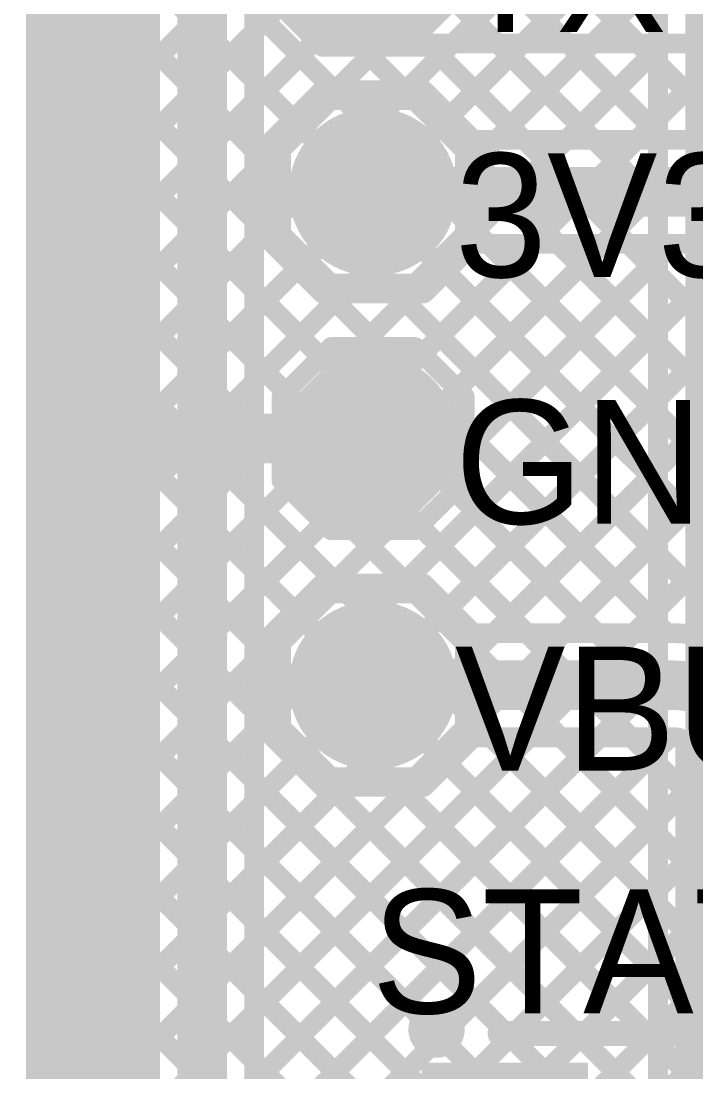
# Model space of a CAD drawing. Header units: millimetres. Extents: x 3.06 to 5.82, y 1.29 to 3.84.
# Drawn here: x 4.4129 to 4.6853, y 2.0789 to 2.5031 of the extents above; entities that cross this region are included whole.
import ezdxf

# ---------------------------------------------------------------- set-up
doc = ezdxf.new("R2010")
doc.units = ezdxf.units.MM
doc.header["$MEASUREMENT"] = 0
for name, color, linetype in [('BottomLayer', 5, 'Continuous'), ('BottomSolder', 6, 'Continuous'), ('MultiLayer', 9, 'Continuous'), ('TopLayer', 1, 'Continuous'), ('TopOverlay', 2, 'Continuous'), ('TopPaste', 8, 'Continuous'), ('TopSolder', 216, 'Continuous'), ('ViaHoleLayer', 16, 'Continuous')]:
    doc.layers.add(name, color=color, linetype=linetype)

# ---------------------------------------------------------------- blocks, each defined once
blk = doc.blocks.new('1655_9')
at = {"layer": 'TopLayer'}
for points in [[(-0.06693, 0.04331), (-0.06693, 0.08268), (-0.12598, 0.04331), (-0.12598, 0.08268)], [(0.12598, 0.04331), (0.12598, 0.08268), (0.06693, 0.04331), (0.06693, 0.08268)], [(-0.06693, -0.08268), (-0.06693, -0.04331), (-0.12598, -0.08268), (-0.12598, -0.04331)], [(0.12598, -0.08268), (0.12598, -0.04331), (0.06693, -0.08268), (0.06693, -0.04331)]]:
    blk.add_solid(points, dxfattribs=at)
at = {"layer": 'TopOverlay'}
for points, const_width in [([(-0.11764, 0.1, 1), (-0.13036, 0.1, 1)], 0.01), ([(-0.13286, 0.1, 1), (-0.12786, 0.1, 1)], 0.005), ([(-0.12014, 0.1, 1), (-0.11514, 0.1, 1)], 0.005), ([(-0.10093, 0.09843, 1), (-0.09593, 0.09843, 1)], 0.005), ([(0.09593, 0.09843, 1), (0.10093, 0.09843, 1)], 0.005), ([(-0.10093, 0.03096, 1), (-0.09593, 0.03096, 1)], 0.005), ([(0.09593, 0.03096, 1), (0.10093, 0.03096, 1)], 0.005), ([(-0.10093, -0.03096, 1), (-0.09593, -0.03096, 1)], 0.005), ([(0.09593, -0.03096, 1), (0.10093, -0.03096, 1)], 0.005), ([(-0.10093, -0.09843, 1), (-0.09593, -0.09843, 1)], 0.005), ([(0.09593, -0.09843, 1), (0.10093, -0.09843, 1)], 0.005)]:
    blk.add_lwpolyline(points, format="xyb", close=True, dxfattribs=dict(at, const_width=const_width))
at = {"layer": 'TopOverlay', "const_width": 0.01}
for points in [[(-0.09843, 0.09843), (0.09843, 0.09843)], [(-0.09843, -0.03096), (-0.09843, 0.03096)], [(0.09843, -0.03096), (0.09843, 0.03096)], [(-0.09843, -0.09843), (0.09843, -0.09843)]]:
    blk.add_lwpolyline(points, dxfattribs=at)
at = {"layer": 'TopPaste'}
for points in [[(-0.06693, 0.04331), (-0.06693, 0.08268), (-0.12598, 0.04331), (-0.12598, 0.08268)], [(0.12598, 0.04331), (0.12598, 0.08268), (0.06693, 0.04331), (0.06693, 0.08268)], [(-0.06693, -0.08268), (-0.06693, -0.04331), (-0.12598, -0.08268), (-0.12598, -0.04331)], [(0.12598, -0.08268), (0.12598, -0.04331), (0.06693, -0.08268), (0.06693, -0.04331)]]:
    blk.add_solid(points, dxfattribs=at)
at = {"layer": 'TopSolder'}
for points in [[(-0.06293, 0.03931), (-0.06293, 0.08668), (-0.12998, 0.03931), (-0.12998, 0.08668)], [(0.12998, 0.03931), (0.12998, 0.08668), (0.06293, 0.03931), (0.06293, 0.08668)], [(-0.06293, -0.08668), (-0.06293, -0.03931), (-0.12998, -0.08668), (-0.12998, -0.03931)], [(0.12998, -0.08668), (0.12998, -0.03931), (0.06293, -0.08668), (0.06293, -0.03931)]]:
    blk.add_solid(points, dxfattribs=at)
blk = doc.blocks.new('TEST_POINT_70')
at = {"layer": 'TopLayer', "const_width": 0.03}
blk.add_lwpolyline([(-0.015, 0, 1), (0.015, 0, 1)], format="xyb", close=True, dxfattribs=at)
at = {"layer": 'TopOverlay', "const_width": 0.00787}
for points in [[(-0.037, 0.017), (-0.017, 0.037)], [(-0.017, 0.037), (0.017, 0.037)], [(-0.017, 0.037), (0.017, 0.037)], [(0.017, 0.037), (0.037, 0.017)], [(-0.037, -0.017), (-0.037, 0.017)], [(0.037, -0.017), (0.037, 0.017)], [(-0.037, -0.017), (-0.017, -0.037)], [(0.017, -0.037), (0.037, -0.017)], [(-0.017, -0.037), (0.017, -0.037)], [(-0.017, -0.037), (0.017, -0.037)]]:
    blk.add_lwpolyline(points, dxfattribs=at)
at = {"layer": 'TopOverlay', "const_width": 0.00394}
for points in [[(-0.01897, 0.037, 1), (-0.01503, 0.037, 1)], [(-0.01897, 0.037, 1), (-0.01503, 0.037, 1)], [(-0.01897, 0.037, 1), (-0.01503, 0.037, 1)], [(0.01503, 0.037, 1), (0.01897, 0.037, 1)], [(0.01503, 0.037, 1), (0.01897, 0.037, 1)], [(0.01503, 0.037, 1), (0.01897, 0.037, 1)], [(-0.03897, 0.017, 1), (-0.03503, 0.017, 1)], [(-0.03897, 0.017, 1), (-0.03503, 0.017, 1)], [(0.03503, 0.017, 1), (0.03897, 0.017, 1)], [(0.03503, 0.017, 1), (0.03897, 0.017, 1)], [(-0.03897, -0.017, 1), (-0.03503, -0.017, 1)], [(-0.03897, -0.017, 1), (-0.03503, -0.017, 1)], [(0.03503, -0.017, 1), (0.03897, -0.017, 1)], [(0.03503, -0.017, 1), (0.03897, -0.017, 1)], [(-0.01897, -0.037, 1), (-0.01503, -0.037, 1)], [(-0.01897, -0.037, 1), (-0.01503, -0.037, 1)], [(-0.01897, -0.037, 1), (-0.01503, -0.037, 1)], [(0.01503, -0.037, 1), (0.01897, -0.037, 1)], [(0.01503, -0.037, 1), (0.01897, -0.037, 1)], [(0.01503, -0.037, 1), (0.01897, -0.037, 1)]]:
    blk.add_lwpolyline(points, format="xyb", close=True, dxfattribs=at)
at = {"layer": 'TopPaste', "const_width": 0.03}
blk.add_lwpolyline([(-0.015, 0, 1), (0.015, 0, 1)], format="xyb", close=True, dxfattribs=at)
at = {"layer": 'TopSolder', "const_width": 0.034}
blk.add_lwpolyline([(-0.017, 0, 1), (0.017, 0, 1)], format="xyb", close=True, dxfattribs=at)
blk = doc.blocks.new('TEST_POINT_71')
at = {"layer": 'TopLayer', "const_width": 0.03}
blk.add_lwpolyline([(-0.015, 0, 1), (0.015, 0, 1)], format="xyb", close=True, dxfattribs=at)
at = {"layer": 'TopOverlay', "const_width": 0.00787}
for points in [[(-0.037, 0.017), (-0.017, 0.037)], [(-0.017, 0.037), (0.017, 0.037)], [(-0.017, 0.037), (0.017, 0.037)], [(0.017, 0.037), (0.037, 0.017)], [(-0.037, -0.017), (-0.037, 0.017)], [(0.037, -0.017), (0.037, 0.017)], [(-0.037, -0.017), (-0.017, -0.037)], [(0.017, -0.037), (0.037, -0.017)], [(-0.017, -0.037), (0.017, -0.037)], [(-0.017, -0.037), (0.017, -0.037)]]:
    blk.add_lwpolyline(points, dxfattribs=at)
at = {"layer": 'TopOverlay', "const_width": 0.00394}
for points in [[(-0.01897, 0.037, 1), (-0.01503, 0.037, 1)], [(-0.01897, 0.037, 1), (-0.01503, 0.037, 1)], [(-0.01897, 0.037, 1), (-0.01503, 0.037, 1)], [(0.01503, 0.037, 1), (0.01897, 0.037, 1)], [(0.01503, 0.037, 1), (0.01897, 0.037, 1)], [(0.01503, 0.037, 1), (0.01897, 0.037, 1)], [(-0.03897, 0.017, 1), (-0.03503, 0.017, 1)], [(-0.03897, 0.017, 1), (-0.03503, 0.017, 1)], [(0.03503, 0.017, 1), (0.03897, 0.017, 1)], [(0.03503, 0.017, 1), (0.03897, 0.017, 1)], [(-0.03897, -0.017, 1), (-0.03503, -0.017, 1)], [(-0.03897, -0.017, 1), (-0.03503, -0.017, 1)], [(0.03503, -0.017, 1), (0.03897, -0.017, 1)], [(0.03503, -0.017, 1), (0.03897, -0.017, 1)], [(-0.01897, -0.037, 1), (-0.01503, -0.037, 1)], [(-0.01897, -0.037, 1), (-0.01503, -0.037, 1)], [(-0.01897, -0.037, 1), (-0.01503, -0.037, 1)], [(0.01503, -0.037, 1), (0.01897, -0.037, 1)], [(0.01503, -0.037, 1), (0.01897, -0.037, 1)], [(0.01503, -0.037, 1), (0.01897, -0.037, 1)]]:
    blk.add_lwpolyline(points, format="xyb", close=True, dxfattribs=at)
at = {"layer": 'TopPaste', "const_width": 0.03}
blk.add_lwpolyline([(-0.015, 0, 1), (0.015, 0, 1)], format="xyb", close=True, dxfattribs=at)
at = {"layer": 'TopSolder', "const_width": 0.034}
blk.add_lwpolyline([(-0.017, 0, 1), (0.017, 0, 1)], format="xyb", close=True, dxfattribs=at)
blk = doc.blocks.new('TEST_POINT_72')
at = {"layer": 'TopLayer', "const_width": 0.03}
blk.add_lwpolyline([(-0.015, 0, 1), (0.015, 0, 1)], format="xyb", close=True, dxfattribs=at)
at = {"layer": 'TopOverlay', "const_width": 0.00787}
for points in [[(-0.037, 0.017), (-0.017, 0.037)], [(-0.017, 0.037), (0.017, 0.037)], [(-0.017, 0.037), (0.017, 0.037)], [(0.017, 0.037), (0.037, 0.017)], [(-0.037, -0.017), (-0.037, 0.017)], [(0.037, -0.017), (0.037, 0.017)], [(-0.037, -0.017), (-0.017, -0.037)], [(0.017, -0.037), (0.037, -0.017)], [(-0.017, -0.037), (0.017, -0.037)], [(-0.017, -0.037), (0.017, -0.037)]]:
    blk.add_lwpolyline(points, dxfattribs=at)
at = {"layer": 'TopOverlay', "const_width": 0.00394}
for points in [[(-0.01897, 0.037, 1), (-0.01503, 0.037, 1)], [(-0.01897, 0.037, 1), (-0.01503, 0.037, 1)], [(-0.01897, 0.037, 1), (-0.01503, 0.037, 1)], [(0.01503, 0.037, 1), (0.01897, 0.037, 1)], [(0.01503, 0.037, 1), (0.01897, 0.037, 1)], [(0.01503, 0.037, 1), (0.01897, 0.037, 1)], [(-0.03897, 0.017, 1), (-0.03503, 0.017, 1)], [(-0.03897, 0.017, 1), (-0.03503, 0.017, 1)], [(0.03503, 0.017, 1), (0.03897, 0.017, 1)], [(0.03503, 0.017, 1), (0.03897, 0.017, 1)], [(-0.03897, -0.017, 1), (-0.03503, -0.017, 1)], [(-0.03897, -0.017, 1), (-0.03503, -0.017, 1)], [(0.03503, -0.017, 1), (0.03897, -0.017, 1)], [(0.03503, -0.017, 1), (0.03897, -0.017, 1)], [(-0.01897, -0.037, 1), (-0.01503, -0.037, 1)], [(-0.01897, -0.037, 1), (-0.01503, -0.037, 1)], [(-0.01897, -0.037, 1), (-0.01503, -0.037, 1)], [(0.01503, -0.037, 1), (0.01897, -0.037, 1)], [(0.01503, -0.037, 1), (0.01897, -0.037, 1)], [(0.01503, -0.037, 1), (0.01897, -0.037, 1)]]:
    blk.add_lwpolyline(points, format="xyb", close=True, dxfattribs=at)
at = {"layer": 'TopPaste', "const_width": 0.03}
blk.add_lwpolyline([(-0.015, 0, 1), (0.015, 0, 1)], format="xyb", close=True, dxfattribs=at)
at = {"layer": 'TopSolder', "const_width": 0.034}
blk.add_lwpolyline([(-0.017, 0, 1), (0.017, 0, 1)], format="xyb", close=True, dxfattribs=at)
blk = doc.blocks.new('TEST_POINT_73')
at = {"layer": 'TopLayer', "const_width": 0.03}
blk.add_lwpolyline([(-0.015, 0, 1), (0.015, 0, 1)], format="xyb", close=True, dxfattribs=at)
at = {"layer": 'TopOverlay', "const_width": 0.00787}
for points in [[(-0.037, 0.017), (-0.017, 0.037)], [(-0.017, 0.037), (0.017, 0.037)], [(-0.017, 0.037), (0.017, 0.037)], [(0.017, 0.037), (0.037, 0.017)], [(-0.037, -0.017), (-0.037, 0.017)], [(0.037, -0.017), (0.037, 0.017)], [(-0.037, -0.017), (-0.017, -0.037)], [(0.017, -0.037), (0.037, -0.017)], [(-0.017, -0.037), (0.017, -0.037)], [(-0.017, -0.037), (0.017, -0.037)]]:
    blk.add_lwpolyline(points, dxfattribs=at)
at = {"layer": 'TopOverlay', "const_width": 0.00394}
for points in [[(-0.01897, 0.037, 1), (-0.01503, 0.037, 1)], [(-0.01897, 0.037, 1), (-0.01503, 0.037, 1)], [(-0.01897, 0.037, 1), (-0.01503, 0.037, 1)], [(0.01503, 0.037, 1), (0.01897, 0.037, 1)], [(0.01503, 0.037, 1), (0.01897, 0.037, 1)], [(0.01503, 0.037, 1), (0.01897, 0.037, 1)], [(-0.03897, 0.017, 1), (-0.03503, 0.017, 1)], [(-0.03897, 0.017, 1), (-0.03503, 0.017, 1)], [(0.03503, 0.017, 1), (0.03897, 0.017, 1)], [(0.03503, 0.017, 1), (0.03897, 0.017, 1)], [(-0.03897, -0.017, 1), (-0.03503, -0.017, 1)], [(-0.03897, -0.017, 1), (-0.03503, -0.017, 1)], [(0.03503, -0.017, 1), (0.03897, -0.017, 1)], [(0.03503, -0.017, 1), (0.03897, -0.017, 1)], [(-0.01897, -0.037, 1), (-0.01503, -0.037, 1)], [(-0.01897, -0.037, 1), (-0.01503, -0.037, 1)], [(-0.01897, -0.037, 1), (-0.01503, -0.037, 1)], [(0.01503, -0.037, 1), (0.01897, -0.037, 1)], [(0.01503, -0.037, 1), (0.01897, -0.037, 1)], [(0.01503, -0.037, 1), (0.01897, -0.037, 1)]]:
    blk.add_lwpolyline(points, format="xyb", close=True, dxfattribs=at)
at = {"layer": 'TopPaste', "const_width": 0.03}
blk.add_lwpolyline([(-0.015, 0, 1), (0.015, 0, 1)], format="xyb", close=True, dxfattribs=at)
at = {"layer": 'TopSolder', "const_width": 0.034}
blk.add_lwpolyline([(-0.017, 0, 1), (0.017, 0, 1)], format="xyb", close=True, dxfattribs=at)

msp = doc.modelspace()

# ---------------------------------------------------------------- linework, layer by layer
at = {"layer": 'BottomLayer'}
for points, const_width in [([(4.67, 2.02914), (4.67, 3.485)], 0.008), ([(4.419, 1.731), (4.419, 3.181)], 0.008), ([(4.486, 1.494), (4.486, 2.797)], 0.02), ([(4.465, 1.498), (4.465, 2.797)], 0.008), ([(4.507, 1.494), (4.507, 2.797)], 0.008), ([(4.507, 2.49882), (4.67, 2.66182)], 0.008), ([(4.507, 2.64892), (4.67, 2.48592)], 0.008), ([(4.507, 2.47053), (4.67, 2.63353)], 0.008), ([(4.507, 2.62064), (4.67, 2.45764)], 0.008), ([(4.507, 2.44225), (4.67, 2.60525)], 0.008), ([(4.507, 2.59235), (4.67, 2.42935)], 0.008), ([(4.507, 2.41396), (4.67, 2.57696)], 0.008), ([(4.507, 2.56407), (4.67, 2.40107)], 0.008), ([(4.507, 2.38568), (4.67, 2.54868)], 0.008), ([(4.419, 2.49567), (4.465, 2.54167)], 0.008), ([(4.419, 2.53893), (4.465, 2.49293)], 0.008), ([(4.507, 2.53579), (4.67, 2.37279)], 0.008), ([(4.507, 2.35739), (4.67, 2.5204)], 0.008), ([(4.419, 2.46739), (4.465, 2.51339)], 0.008), ([(4.419, 2.51065), (4.465, 2.46465)], 0.008), ([(4.507, 2.5075), (4.67, 2.3445)], 0.008), ([(4.507, 2.32911), (4.67, 2.49211)], 0.008), ([(4.419, 2.4391), (4.465, 2.4851)], 0.008), ([(4.419, 2.48236), (4.465, 2.43636)], 0.008), ([(4.507, 2.47922), (4.67, 2.31622)], 0.008), ([(4.507, 2.30083), (4.67, 2.46383)], 0.008), ([(4.419, 2.41082), (4.465, 2.45682)], 0.008), ([(4.419, 2.45408), (4.465, 2.40808)], 0.008), ([(4.507, 2.45093), (4.67, 2.28793)], 0.008), ([(4.507, 2.27254), (4.67, 2.43554)], 0.008), ([(4.419, 2.38253), (4.465, 2.42853)], 0.008), ([(4.419, 2.4258), (4.465, 2.3798)], 0.008), ([(4.507, 2.42265), (4.67, 2.25965)], 0.008), ([(4.507, 2.24426), (4.67, 2.40726)], 0.008), ([(4.419, 2.35425), (4.465, 2.40025)], 0.008), ([(4.419, 2.39751), (4.465, 2.35151)], 0.008), ([(4.507, 2.39436), (4.67, 2.23136)], 0.008), ([(4.507, 2.21597), (4.67, 2.37897)], 0.008), ([(4.419, 2.32596), (4.465, 2.37196)], 0.008), ([(4.419, 2.36923), (4.465, 2.32323)], 0.008), ([(4.507, 2.36608), (4.67, 2.20308)], 0.008), ([(4.507, 2.18769), (4.67, 2.35069)], 0.008), ([(4.419, 2.29768), (4.465, 2.34368)], 0.008), ([(4.419, 2.34094), (4.465, 2.29494)], 0.008), ([(4.507, 2.3378), (4.67, 2.1748)], 0.008), ([(4.507, 2.1594), (4.67, 2.3224)], 0.008), ([(4.419, 2.26939), (4.465, 2.3154)], 0.008), ([(4.419, 2.31266), (4.465, 2.26666)], 0.008), ([(4.507, 2.30951), (4.67, 2.14651)], 0.008), ([(4.507, 2.13112), (4.67, 2.29412)], 0.008), ([(4.419, 2.24111), (4.465, 2.28711)], 0.008), ([(4.419, 2.28437), (4.465, 2.23837)], 0.008), ([(4.507, 2.28123), (4.67, 2.11823)], 0.008), ([(4.507, 2.10284), (4.67, 2.26584)], 0.008), ([(4.419, 2.21283), (4.465, 2.25883)], 0.008), ([(4.419, 2.25609), (4.465, 2.21009)], 0.008), ([(4.507, 2.25294), (4.67, 2.08994)], 0.008), ([(4.507, 2.07455), (4.67, 2.23755)], 0.008), ([(4.419, 2.18454), (4.465, 2.23054)], 0.008), ([(4.419, 2.22781), (4.465, 2.18181)], 0.008), ([(4.507, 2.22466), (4.67, 2.06166)], 0.008), ([(4.507, 2.04627), (4.67, 2.20927)], 0.008), ([(4.419, 2.15626), (4.465, 2.20226)], 0.008), ([(4.419, 2.19952), (4.465, 2.15352)], 0.008), ([(4.507, 2.19637), (4.67, 2.03337)], 0.008), ([(4.507, 2.01798), (4.67, 2.18098)], 0.008), ([(4.419, 2.12797), (4.465, 2.17397)], 0.008), ([(4.419, 2.17124), (4.465, 2.12524)], 0.008), ([(4.507, 2.16809), (4.64595, 2.02914)], 0.008), ([(4.507, 1.9897), (4.67, 2.1527)], 0.008), ([(4.419, 2.09969), (4.465, 2.14569)], 0.008), ([(4.419, 2.14295), (4.465, 2.09695)], 0.008), ([(4.507, 2.13981), (4.63552, 2.01129)], 0.008), ([(4.507, 1.96141), (4.67, 2.12441)], 0.008), ([(4.419, 2.0714), (4.465, 2.1174)], 0.008), ([(4.419, 2.11467), (4.465, 2.06867)], 0.008), ([(4.507, 2.11152), (4.63552, 1.983)], 0.008), ([(4.507, 1.93313), (4.67, 2.09613)], 0.008), ([(4.419, 2.04312), (4.465, 2.08912)], 0.008), ([(4.419, 2.08638), (4.465, 2.04038)], 0.008), ([(4.507, 2.08324), (4.663, 1.92724)], 0.008)]:
    msp.add_lwpolyline(points, dxfattribs=dict(at, const_width=const_width))
for points, const_width in [([(4.505, 2.49882, 1), (4.509, 2.49882, 1)], 0.004), ([(4.417, 2.49567, 1), (4.421, 2.49567, 1)], 0.004), ([(4.463, 2.49293, 1), (4.467, 2.49293, 1)], 0.004), ([(4.668, 2.49211, 1), (4.672, 2.49211, 1)], 0.004), ([(4.668, 2.48592, 1), (4.672, 2.48592, 1)], 0.004), ([(4.417, 2.48236, 1), (4.421, 2.48236, 1)], 0.004), ([(4.463, 2.4851, 1), (4.467, 2.4851, 1)], 0.004), ([(4.505, 2.47922, 1), (4.509, 2.47922, 1)], 0.004), ([(4.505, 2.47053, 1), (4.509, 2.47053, 1)], 0.004), ([(4.417, 2.46739, 1), (4.421, 2.46739, 1)], 0.004), ([(4.463, 2.46465, 1), (4.467, 2.46465, 1)], 0.004), ([(4.668, 2.46383, 1), (4.672, 2.46383, 1)], 0.004), ([(4.463, 2.45682, 1), (4.467, 2.45682, 1)], 0.004), ([(4.668, 2.45764, 1), (4.672, 2.45764, 1)], 0.004), ([(4.417, 2.45408, 1), (4.421, 2.45408, 1)], 0.004), ([(4.505, 2.45093, 1), (4.509, 2.45093, 1)], 0.004), ([(4.505, 2.44225, 1), (4.509, 2.44225, 1)], 0.004), ([(4.417, 2.4391, 1), (4.421, 2.4391, 1)], 0.004), ([(4.463, 2.43636, 1), (4.467, 2.43636, 1)], 0.004), ([(4.668, 2.43554, 1), (4.672, 2.43554, 1)], 0.004), ([(4.463, 2.42853, 1), (4.467, 2.42853, 1)], 0.004), ([(4.668, 2.42935, 1), (4.672, 2.42935, 1)], 0.004), ([(4.417, 2.4258, 1), (4.421, 2.4258, 1)], 0.004), ([(4.505, 2.42265, 1), (4.509, 2.42265, 1)], 0.004), ([(4.505, 2.41396, 1), (4.509, 2.41396, 1)], 0.004), ([(4.417, 2.41082, 1), (4.421, 2.41082, 1)], 0.004), ([(4.463, 2.40808, 1), (4.467, 2.40808, 1)], 0.004), ([(4.668, 2.40726, 1), (4.672, 2.40726, 1)], 0.004), ([(4.417, 2.39751, 1), (4.421, 2.39751, 1)], 0.004), ([(4.463, 2.40025, 1), (4.467, 2.40025, 1)], 0.004), ([(4.668, 2.40107, 1), (4.672, 2.40107, 1)], 0.004), ([(4.505, 2.39436, 1), (4.509, 2.39436, 1)], 0.004), ([(4.505, 2.38568, 1), (4.509, 2.38568, 1)], 0.004), ([(4.417, 2.38253, 1), (4.421, 2.38253, 1)], 0.004), ([(4.463, 2.3798, 1), (4.467, 2.3798, 1)], 0.004), ([(4.668, 2.37897, 1), (4.672, 2.37897, 1)], 0.004), ([(4.463, 2.37196, 1), (4.467, 2.37196, 1)], 0.004), ([(4.668, 2.37279, 1), (4.672, 2.37279, 1)], 0.004), ([(4.417, 2.36923, 1), (4.421, 2.36923, 1)], 0.004), ([(4.505, 2.36608, 1), (4.509, 2.36608, 1)], 0.004), ([(4.505, 2.35739, 1), (4.509, 2.35739, 1)], 0.004), ([(4.417, 2.35425, 1), (4.421, 2.35425, 1)], 0.004), ([(4.463, 2.35151, 1), (4.467, 2.35151, 1)], 0.004), ([(4.668, 2.35069, 1), (4.672, 2.35069, 1)], 0.004), ([(4.43309, 2.335, 1), (4.44491, 2.335, 1)], 0.01181), ([(4.463, 2.34368, 1), (4.467, 2.34368, 1)], 0.004), ([(4.668, 2.3445, 1), (4.672, 2.3445, 1)], 0.004), ([(4.417, 2.34094, 1), (4.421, 2.34094, 1)], 0.004), ([(4.505, 2.3378, 1), (4.509, 2.3378, 1)], 0.004), ([(4.505, 2.32911, 1), (4.509, 2.32911, 1)], 0.004), ([(4.417, 2.32596, 1), (4.421, 2.32596, 1)], 0.004), ([(4.463, 2.32323, 1), (4.467, 2.32323, 1)], 0.004), ([(4.668, 2.3224, 1), (4.672, 2.3224, 1)], 0.004), ([(4.417, 2.31266, 1), (4.421, 2.31266, 1)], 0.004), ([(4.463, 2.3154, 1), (4.467, 2.3154, 1)], 0.004), ([(4.668, 2.31622, 1), (4.672, 2.31622, 1)], 0.004), ([(4.505, 2.30951, 1), (4.509, 2.30951, 1)], 0.004), ([(4.505, 2.30083, 1), (4.509, 2.30083, 1)], 0.004), ([(4.417, 2.29768, 1), (4.421, 2.29768, 1)], 0.004), ([(4.463, 2.29494, 1), (4.467, 2.29494, 1)], 0.004), ([(4.668, 2.29412, 1), (4.672, 2.29412, 1)], 0.004), ([(4.463, 2.28711, 1), (4.467, 2.28711, 1)], 0.004), ([(4.668, 2.28793, 1), (4.672, 2.28793, 1)], 0.004), ([(4.417, 2.28437, 1), (4.421, 2.28437, 1)], 0.004), ([(4.505, 2.28123, 1), (4.509, 2.28123, 1)], 0.004), ([(4.505, 2.27254, 1), (4.509, 2.27254, 1)], 0.004), ([(4.417, 2.26939, 1), (4.421, 2.26939, 1)], 0.004), ([(4.463, 2.26666, 1), (4.467, 2.26666, 1)], 0.004), ([(4.668, 2.26584, 1), (4.672, 2.26584, 1)], 0.004), ([(4.463, 2.25883, 1), (4.467, 2.25883, 1)], 0.004), ([(4.668, 2.25965, 1), (4.672, 2.25965, 1)], 0.004), ([(4.417, 2.25609, 1), (4.421, 2.25609, 1)], 0.004), ([(4.505, 2.25294, 1), (4.509, 2.25294, 1)], 0.004), ([(4.505, 2.24426, 1), (4.509, 2.24426, 1)], 0.004), ([(4.417, 2.24111, 1), (4.421, 2.24111, 1)], 0.004), ([(4.463, 2.23837, 1), (4.467, 2.23837, 1)], 0.004), ([(4.668, 2.23755, 1), (4.672, 2.23755, 1)], 0.004), ([(4.417, 2.22781, 1), (4.421, 2.22781, 1)], 0.004), ([(4.463, 2.23054, 1), (4.467, 2.23054, 1)], 0.004), ([(4.668, 2.23136, 1), (4.672, 2.23136, 1)], 0.004), ([(4.505, 2.22466, 1), (4.509, 2.22466, 1)], 0.004), ([(4.505, 2.21597, 1), (4.509, 2.21597, 1)], 0.004), ([(4.417, 2.21283, 1), (4.421, 2.21283, 1)], 0.004), ([(4.463, 2.21009, 1), (4.467, 2.21009, 1)], 0.004), ([(4.668, 2.20927, 1), (4.672, 2.20927, 1)], 0.004), ([(4.463, 2.20226, 1), (4.467, 2.20226, 1)], 0.004), ([(4.668, 2.20308, 1), (4.672, 2.20308, 1)], 0.004), ([(4.417, 2.19952, 1), (4.421, 2.19952, 1)], 0.004), ([(4.505, 2.19637, 1), (4.509, 2.19637, 1)], 0.004), ([(4.505, 2.18769, 1), (4.509, 2.18769, 1)], 0.004), ([(4.417, 2.18454, 1), (4.421, 2.18454, 1)], 0.004), ([(4.463, 2.18181, 1), (4.467, 2.18181, 1)], 0.004), ([(4.668, 2.18098, 1), (4.672, 2.18098, 1)], 0.004), ([(4.463, 2.17397, 1), (4.467, 2.17397, 1)], 0.004), ([(4.668, 2.1748, 1), (4.672, 2.1748, 1)], 0.004), ([(4.417, 2.17124, 1), (4.421, 2.17124, 1)], 0.004), ([(4.505, 2.16809, 1), (4.509, 2.16809, 1)], 0.004), ([(4.505, 2.1594, 1), (4.509, 2.1594, 1)], 0.004), ([(4.417, 2.15626, 1), (4.421, 2.15626, 1)], 0.004), ([(4.463, 2.15352, 1), (4.467, 2.15352, 1)], 0.004), ([(4.668, 2.1527, 1), (4.672, 2.1527, 1)], 0.004), ([(4.417, 2.14295, 1), (4.421, 2.14295, 1)], 0.004), ([(4.463, 2.14569, 1), (4.467, 2.14569, 1)], 0.004), ([(4.668, 2.14651, 1), (4.672, 2.14651, 1)], 0.004), ([(4.505, 2.13981, 1), (4.509, 2.13981, 1)], 0.004), ([(4.505, 2.13112, 1), (4.509, 2.13112, 1)], 0.004), ([(4.417, 2.12797, 1), (4.421, 2.12797, 1)], 0.004), ([(4.463, 2.12524, 1), (4.467, 2.12524, 1)], 0.004), ([(4.668, 2.12441, 1), (4.672, 2.12441, 1)], 0.004), ([(4.463, 2.1174, 1), (4.467, 2.1174, 1)], 0.004), ([(4.668, 2.11823, 1), (4.672, 2.11823, 1)], 0.004), ([(4.417, 2.11467, 1), (4.421, 2.11467, 1)], 0.004), ([(4.505, 2.11152, 1), (4.509, 2.11152, 1)], 0.004), ([(4.505, 2.10284, 1), (4.509, 2.10284, 1)], 0.004), ([(4.417, 2.09969, 1), (4.421, 2.09969, 1)], 0.004), ([(4.463, 2.09695, 1), (4.467, 2.09695, 1)], 0.004), ([(4.668, 2.09613, 1), (4.672, 2.09613, 1)], 0.004), ([(4.463, 2.08912, 1), (4.467, 2.08912, 1)], 0.004), ([(4.668, 2.08994, 1), (4.672, 2.08994, 1)], 0.004), ([(4.417, 2.08638, 1), (4.421, 2.08638, 1)], 0.004), ([(4.505, 2.08324, 1), (4.509, 2.08324, 1)], 0.004)]:
    msp.add_lwpolyline(points, format="xyb", close=True, dxfattribs=dict(at, const_width=const_width))
for points in [[(4.681, 2.036), (4.719, 2.036), (4.681, 3.474), (4.719, 3.474)], [(4.416, 1.688), (4.464, 1.688), (4.416, 3.257), (4.464, 3.257)], [(4.682, 2.036), (4.922, 2.036), (4.682, 2.084), (4.922, 2.084)]]:
    msp.add_solid(points, dxfattribs=at)
at = {"layer": 'BottomSolder', "const_width": 0.01581}
msp.add_lwpolyline([(4.43109, 2.335, 1), (4.44691, 2.335, 1)], format="xyb", close=True, dxfattribs=at)
at = {"layer": 'MultiLayer', "const_width": 0.01181}
msp.add_lwpolyline([(4.43309, 2.335, 1), (4.44491, 2.335, 1)], format="xyb", close=True, dxfattribs=at)
at = {"layer": 'TopLayer'}
for points, const_width in [([(4.422, 1.904), (4.422, 2.612)], 0.008), ([(4.422, 2.49867), (4.52506, 2.60173)], 0.008), ([(4.422, 2.5925), (4.53936, 2.47514)], 0.008), ([(4.422, 2.47039), (4.54363, 2.59201)], 0.008), ([(4.422, 2.56422), (4.52279, 2.46343)], 0.008), ([(4.422, 2.53593), (4.514, 2.44393)], 0.008), ([(4.422, 2.4421), (4.514, 2.5341)], 0.008), ([(4.514, 2.51321), (4.5345, 2.49271)], 0.008), ([(4.422, 2.41382), (4.5177, 2.50952)], 0.008), ([(4.422, 2.50765), (4.514, 2.41565)], 0.008), ([(4.422, 2.38553), (4.53184, 2.49537)], 0.008), ([(4.5345, 2.49271), (4.5755, 2.49271)], 0.008), ([(4.53989, 2.47514), (4.55747, 2.49271)], 0.008), ([(4.55007, 2.49271), (4.56764, 2.47514)], 0.008), ([(4.56818, 2.47514), (4.58704, 2.494)], 0.008), ([(4.57679, 2.494), (5.10009, 2.494)], 0.008), ([(4.57707, 2.494), (4.61593, 2.45514)], 0.008), ([(4.58598, 2.46466), (4.61532, 2.494)], 0.008), ([(4.60475, 2.45514), (4.6436, 2.494)], 0.008), ([(4.60535, 2.494), (4.64421, 2.45514)], 0.008), ([(4.63303, 2.45514), (4.67189, 2.494)], 0.008), ([(4.63364, 2.494), (4.6725, 2.45514)], 0.008), ([(4.66132, 2.45514), (4.70017, 2.494)], 0.008), ([(4.66192, 2.494), (4.70078, 2.45514)], 0.008), ([(4.422, 2.47936), (4.64536, 2.256)], 0.008), ([(4.514, 2.45464), (4.5345, 2.47514)], 0.008), ([(4.5345, 2.47514), (4.5755, 2.47514)], 0.008), ([(4.5755, 2.47514), (4.5955, 2.45514)], 0.008), ([(4.514, 2.41364), (4.514, 2.45464)], 0.008), ([(4.5955, 2.45514), (4.87686, 2.45514)], 0.008), ([(4.422, 2.45108), (4.61708, 2.256)], 0.008), ([(4.422, 2.35725), (4.514, 2.44925)], 0.008), ([(4.555, 2.43414), (4.87686, 2.43414)], 0.02), ([(4.422, 2.4228), (4.5688, 2.276)], 0.008), ([(4.422, 2.32896), (4.514, 2.42096)], 0.008), ([(4.422, 2.21583), (4.61932, 2.41314)], 0.008), ([(4.422, 2.18754), (4.6476, 2.41314)], 0.008), ([(4.514, 2.41364), (4.5345, 2.39314)], 0.008), ([(4.53874, 2.276), (4.67589, 2.41314)], 0.008), ([(4.56703, 2.276), (4.70417, 2.41314)], 0.008), ([(4.5755, 2.39314), (4.5955, 2.41314)], 0.008), ([(4.58541, 2.26609), (4.73245, 2.41314)], 0.008), ([(4.5955, 2.41314), (4.872, 2.41314)], 0.008), ([(4.60136, 2.41314), (4.872, 2.1425)], 0.008), ([(4.6036, 2.256), (4.76074, 2.41314)], 0.008), ([(4.62964, 2.41314), (4.872, 2.17079)], 0.008), ([(4.63188, 2.256), (4.78902, 2.41314)], 0.008), ([(4.65793, 2.41314), (4.872, 2.19907)], 0.008), ([(4.66016, 2.256), (4.81731, 2.41314)], 0.008), ([(4.68621, 2.41314), (4.872, 2.22735)], 0.008), ([(4.68728, 2.25484), (4.84559, 2.41314)], 0.008), ([(4.422, 2.30068), (4.52448, 2.40316)], 0.008), ([(4.58429, 2.40193), (4.872, 2.11422)], 0.008), ([(4.422, 2.39451), (4.54051, 2.276)], 0.008), ([(4.422, 2.27239), (4.54275, 2.39314)], 0.008), ([(4.422, 2.24411), (4.57103, 2.39314)], 0.008), ([(4.5345, 2.39314), (4.5755, 2.39314)], 0.008), ([(4.53651, 2.39314), (4.67365, 2.256)], 0.008), ([(4.56479, 2.39314), (4.872, 2.08593)], 0.008), ([(4.422, 2.36623), (4.52336, 2.26486)], 0.008), ([(4.422, 2.33794), (4.514, 2.24594)], 0.008), ([(4.439, 2.33457), (4.439, 2.335)], 0.02), ([(4.439, 2.33457), (4.555, 2.33457)], 0.02), ([(4.422, 2.30966), (4.514, 2.21766)], 0.008), ([(4.422, 2.28137), (4.681, 2.02237)], 0.008), ([(4.514, 2.2555), (4.5345, 2.276)], 0.008), ([(4.5345, 2.276), (4.5755, 2.276)], 0.008), ([(4.5755, 2.276), (4.5955, 2.256)], 0.008), ([(4.422, 2.25309), (4.681, 1.99409)], 0.008), ([(4.514, 2.2145), (4.514, 2.2555)], 0.008), ([(4.5955, 2.256), (4.677, 2.256)], 0.008), ([(4.422, 2.15926), (4.514, 2.25126)], 0.008), ([(4.555, 2.235), (4.677, 2.235)], 0.02), ([(4.422, 2.22481), (4.681, 1.96581)], 0.008), ([(4.422, 2.13097), (4.514, 2.22297)], 0.008), ([(4.514, 2.2145), (4.5345, 2.194)], 0.008), ([(4.422, 2.01784), (4.61816, 2.214)], 0.008), ([(4.422, 1.98955), (4.64645, 2.214)], 0.008), ([(4.422, 1.96127), (4.67473, 2.214)], 0.008), ([(4.5755, 2.194), (4.5955, 2.214)], 0.008), ([(4.5955, 2.214), (4.677, 2.214)], 0.008), ([(4.60251, 2.214), (4.681, 2.13551)], 0.008), ([(4.6308, 2.214), (4.681, 2.1638)], 0.008), ([(4.65908, 2.214), (4.681, 2.19208)], 0.008), ([(4.681, 1.96148), (4.681, 2.21)], 0.008), ([(4.422, 2.10269), (4.52391, 2.20459)], 0.008), ([(4.58486, 2.20336), (4.681, 2.10723)], 0.008), ([(4.422, 2.19652), (4.77352, 1.845)], 0.008), ([(4.422, 2.04612), (4.56988, 2.194)], 0.008), ([(4.422, 2.0744), (4.5416, 2.194)], 0.008), ([(4.5345, 2.194), (4.5755, 2.194)], 0.008), ([(4.53766, 2.194), (4.681, 2.05066)], 0.008), ([(4.56594, 2.194), (4.681, 2.07894)], 0.008), ([(4.422, 1.93298), (4.681, 2.19198)], 0.008), ([(4.422, 2.16824), (4.62654, 1.9637)], 0.008), ([(4.422, 1.9047), (4.681, 2.1637)], 0.008), ([(4.422, 2.13995), (4.59825, 1.9637)], 0.008), ([(4.39059, 1.845), (4.681, 2.13541)], 0.008), ([(4.422, 2.11167), (4.56997, 1.9637)], 0.008), ([(4.41887, 1.845), (4.681, 2.10713)], 0.008), ([(4.422, 2.08338), (4.56763, 1.93775)], 0.008), ([(4.44715, 1.845), (4.681, 2.07885)], 0.008)]:
    msp.add_lwpolyline(points, dxfattribs=dict(at, const_width=const_width))
for points, const_width in [([(4.42, 2.49867, 1), (4.424, 2.49867, 1)], 0.004), ([(4.52984, 2.49537, 1), (4.53384, 2.49537, 1)], 0.004), ([(4.5325, 2.49271, 1), (4.5365, 2.49271, 1)], 0.004), ([(4.5325, 2.49271, 1), (4.5365, 2.49271, 1)], 0.004), ([(4.54807, 2.49271, 1), (4.55207, 2.49271, 1)], 0.004), ([(4.55547, 2.49271, 1), (4.55947, 2.49271, 1)], 0.004), ([(4.5735, 2.49271, 1), (4.5775, 2.49271, 1)], 0.004), ([(4.57479, 2.494, 1), (4.57879, 2.494, 1)], 0.004), ([(4.57507, 2.494, 1), (4.57907, 2.494, 1)], 0.004), ([(4.58504, 2.494, 1), (4.58904, 2.494, 1)], 0.004), ([(4.60335, 2.494, 1), (4.60735, 2.494, 1)], 0.004), ([(4.61332, 2.494, 1), (4.61732, 2.494, 1)], 0.004), ([(4.63164, 2.494, 1), (4.63564, 2.494, 1)], 0.004), ([(4.64161, 2.494, 1), (4.6456, 2.494, 1)], 0.004), ([(4.65992, 2.494, 1), (4.66392, 2.494, 1)], 0.004), ([(4.66989, 2.494, 1), (4.67389, 2.494, 1)], 0.004), ([(4.42, 2.47936, 1), (4.424, 2.47936, 1)], 0.004), ([(4.5325, 2.47514, 1), (4.5365, 2.47514, 1)], 0.004), ([(4.5325, 2.47514, 1), (4.5365, 2.47514, 1)], 0.004), ([(4.53736, 2.47514, 1), (4.54136, 2.47514, 1)], 0.004), ([(4.53789, 2.47514, 1), (4.54189, 2.47514, 1)], 0.004), ([(4.56564, 2.47514, 1), (4.56964, 2.47514, 1)], 0.004), ([(4.56618, 2.47514, 1), (4.57018, 2.47514, 1)], 0.004), ([(4.5735, 2.47514, 1), (4.5775, 2.47514, 1)], 0.004), ([(4.5735, 2.47514, 1), (4.5775, 2.47514, 1)], 0.004), ([(4.42, 2.47039, 1), (4.424, 2.47039, 1)], 0.004), ([(4.52079, 2.46343, 1), (4.52479, 2.46343, 1)], 0.004), ([(4.58398, 2.46466, 1), (4.58798, 2.46466, 1)], 0.004), ([(4.512, 2.45464, 1), (4.516, 2.45464, 1)], 0.004), ([(4.512, 2.45464, 1), (4.516, 2.45464, 1)], 0.004), ([(4.5935, 2.45514, 1), (4.5975, 2.45514, 1)], 0.004), ([(4.5935, 2.45514, 1), (4.5975, 2.45514, 1)], 0.004), ([(4.60275, 2.45514, 1), (4.60675, 2.45514, 1)], 0.004), ([(4.61393, 2.45514, 1), (4.61793, 2.45514, 1)], 0.004), ([(4.63103, 2.45514, 1), (4.63503, 2.45514, 1)], 0.004), ([(4.64221, 2.45514, 1), (4.64621, 2.45514, 1)], 0.004), ([(4.65932, 2.45514, 1), (4.66332, 2.45514, 1)], 0.004), ([(4.6705, 2.45514, 1), (4.6745, 2.45514, 1)], 0.004), ([(4.42, 2.45108, 1), (4.424, 2.45108, 1)], 0.004), ([(4.512, 2.44925, 1), (4.516, 2.44925, 1)], 0.004), ([(4.512, 2.44393, 1), (4.516, 2.44393, 1)], 0.004), ([(4.42, 2.4421, 1), (4.424, 2.4421, 1)], 0.004), ([(4.55, 2.43414, 1), (4.56, 2.43414, 1)], 0.01), ([(4.42, 2.4228, 1), (4.424, 2.4228, 1)], 0.004), ([(4.512, 2.42096, 1), (4.516, 2.42096, 1)], 0.004), ([(4.42, 2.41382, 1), (4.424, 2.41382, 1)], 0.004), ([(4.512, 2.41565, 1), (4.516, 2.41565, 1)], 0.004), ([(4.512, 2.41364, 1), (4.516, 2.41364, 1)], 0.004), ([(4.512, 2.41364, 1), (4.516, 2.41364, 1)], 0.004), ([(4.5935, 2.41314, 1), (4.5975, 2.41314, 1)], 0.004), ([(4.5935, 2.41314, 1), (4.5975, 2.41314, 1)], 0.004), ([(4.59936, 2.41314, 1), (4.60336, 2.41314, 1)], 0.004), ([(4.61732, 2.41314, 1), (4.62132, 2.41314, 1)], 0.004), ([(4.62764, 2.41314, 1), (4.63164, 2.41314, 1)], 0.004), ([(4.6456, 2.41314, 1), (4.6496, 2.41314, 1)], 0.004), ([(4.65593, 2.41314, 1), (4.65993, 2.41314, 1)], 0.004), ([(4.67389, 2.41314, 1), (4.67788, 2.41314, 1)], 0.004), ([(4.68421, 2.41314, 1), (4.68821, 2.41314, 1)], 0.004), ([(4.52248, 2.40316, 1), (4.52648, 2.40316, 1)], 0.004), ([(4.58229, 2.40193, 1), (4.58629, 2.40193, 1)], 0.004), ([(4.42, 2.39451, 1), (4.424, 2.39451, 1)], 0.004), ([(4.5325, 2.39314, 1), (4.5365, 2.39314, 1)], 0.004), ([(4.5325, 2.39314, 1), (4.5365, 2.39314, 1)], 0.004), ([(4.53451, 2.39314, 1), (4.53851, 2.39314, 1)], 0.004), ([(4.54075, 2.39314, 1), (4.54475, 2.39314, 1)], 0.004), ([(4.56279, 2.39314, 1), (4.56679, 2.39314, 1)], 0.004), ([(4.56903, 2.39314, 1), (4.57303, 2.39314, 1)], 0.004), ([(4.5735, 2.39314, 1), (4.5775, 2.39314, 1)], 0.004), ([(4.5735, 2.39314, 1), (4.5775, 2.39314, 1)], 0.004), ([(4.42, 2.38553, 1), (4.424, 2.38553, 1)], 0.004), ([(4.42, 2.36623, 1), (4.424, 2.36623, 1)], 0.004), ([(4.42, 2.35725, 1), (4.424, 2.35725, 1)], 0.004), ([(4.43309, 2.335, 1), (4.44491, 2.335, 1)], 0.01181), ([(4.42, 2.33794, 1), (4.424, 2.33794, 1)], 0.004), ([(4.434, 2.335, 1), (4.444, 2.335, 1)], 0.01), ([(4.434, 2.33457, 1), (4.444, 2.33457, 1)], 0.01), ([(4.434, 2.33457, 1), (4.444, 2.33457, 1)], 0.01), ([(4.55, 2.33457, 1), (4.56, 2.33457, 1)], 0.01), ([(4.42, 2.32896, 1), (4.424, 2.32896, 1)], 0.004), ([(4.42, 2.30966, 1), (4.424, 2.30966, 1)], 0.004), ([(4.42, 2.30068, 1), (4.424, 2.30068, 1)], 0.004), ([(4.42, 2.28137, 1), (4.424, 2.28137, 1)], 0.004), ([(4.5325, 2.276, 1), (4.5365, 2.276, 1)], 0.004), ([(4.5325, 2.276, 1), (4.5365, 2.276, 1)], 0.004), ([(4.53674, 2.276, 1), (4.54074, 2.276, 1)], 0.004), ([(4.53851, 2.276, 1), (4.54251, 2.276, 1)], 0.004), ([(4.56503, 2.276, 1), (4.56903, 2.276, 1)], 0.004), ([(4.5668, 2.276, 1), (4.5708, 2.276, 1)], 0.004), ([(4.5735, 2.276, 1), (4.5775, 2.276, 1)], 0.004), ([(4.5735, 2.276, 1), (4.5775, 2.276, 1)], 0.004), ([(4.42, 2.27239, 1), (4.424, 2.27239, 1)], 0.004), ([(4.58341, 2.26609, 1), (4.58741, 2.26609, 1)], 0.004), ([(4.52136, 2.26486, 1), (4.52536, 2.26486, 1)], 0.004), ([(4.42, 2.25309, 1), (4.424, 2.25309, 1)], 0.004), ([(4.512, 2.2555, 1), (4.516, 2.2555, 1)], 0.004), ([(4.512, 2.2555, 1), (4.516, 2.2555, 1)], 0.004), ([(4.5935, 2.256, 1), (4.5975, 2.256, 1)], 0.004), ([(4.5935, 2.256, 1), (4.5975, 2.256, 1)], 0.004), ([(4.6016, 2.256, 1), (4.6056, 2.256, 1)], 0.004), ([(4.61508, 2.256, 1), (4.61908, 2.256, 1)], 0.004), ([(4.62988, 2.256, 1), (4.63388, 2.256, 1)], 0.004), ([(4.64336, 2.256, 1), (4.64736, 2.256, 1)], 0.004), ([(4.65816, 2.256, 1), (4.66216, 2.256, 1)], 0.004), ([(4.67165, 2.256, 1), (4.67565, 2.256, 1)], 0.004), ([(4.675, 2.256, 1), (4.679, 2.256, 1)], 0.004), ([(4.675, 2.256, 1), (4.679, 2.256, 1)], 0.004), ([(4.68528, 2.25484, 1), (4.68928, 2.25484, 1)], 0.004), ([(4.512, 2.25126, 1), (4.516, 2.25126, 1)], 0.004), ([(4.512, 2.24594, 1), (4.516, 2.24594, 1)], 0.004), ([(4.42, 2.24411, 1), (4.424, 2.24411, 1)], 0.004), ([(4.55, 2.235, 1), (4.56, 2.235, 1)], 0.01), ([(4.672, 2.235, 1), (4.682, 2.235, 1)], 0.01), ([(4.672, 2.235, 1), (4.682, 2.235, 1)], 0.01), ([(4.42, 2.22481, 1), (4.424, 2.22481, 1)], 0.004), ([(4.512, 2.22297, 1), (4.516, 2.22297, 1)], 0.004), ([(4.42, 2.21583, 1), (4.424, 2.21583, 1)], 0.004), ([(4.512, 2.21766, 1), (4.516, 2.21766, 1)], 0.004), ([(4.512, 2.2145, 1), (4.516, 2.2145, 1)], 0.004), ([(4.512, 2.2145, 1), (4.516, 2.2145, 1)], 0.004), ([(4.5935, 2.214, 1), (4.5975, 2.214, 1)], 0.004), ([(4.5935, 2.214, 1), (4.5975, 2.214, 1)], 0.004), ([(4.60051, 2.214, 1), (4.60451, 2.214, 1)], 0.004), ([(4.61616, 2.214, 1), (4.62016, 2.214, 1)], 0.004), ([(4.6288, 2.214, 1), (4.6328, 2.214, 1)], 0.004), ([(4.64445, 2.214, 1), (4.64845, 2.214, 1)], 0.004), ([(4.65708, 2.214, 1), (4.66108, 2.214, 1)], 0.004), ([(4.67273, 2.214, 1), (4.67673, 2.214, 1)], 0.004), ([(4.675, 2.214, 1), (4.679, 2.214, 1)], 0.004), ([(4.675, 2.214, 1), (4.679, 2.214, 1)], 0.004), ([(4.679, 2.21, 1), (4.683, 2.21, 1)], 0.004), ([(4.679, 2.21, 1), (4.683, 2.21, 1)], 0.004), ([(4.52191, 2.20459, 1), (4.52591, 2.20459, 1)], 0.004), ([(4.58286, 2.20336, 1), (4.58686, 2.20336, 1)], 0.004), ([(4.42, 2.19652, 1), (4.424, 2.19652, 1)], 0.004), ([(4.5325, 2.194, 1), (4.5365, 2.194, 1)], 0.004), ([(4.5325, 2.194, 1), (4.5365, 2.194, 1)], 0.004), ([(4.53566, 2.194, 1), (4.53966, 2.194, 1)], 0.004), ([(4.5396, 2.194, 1), (4.5436, 2.194, 1)], 0.004), ([(4.56394, 2.194, 1), (4.56794, 2.194, 1)], 0.004), ([(4.56788, 2.194, 1), (4.57188, 2.194, 1)], 0.004), ([(4.5735, 2.194, 1), (4.5775, 2.194, 1)], 0.004), ([(4.5735, 2.194, 1), (4.5775, 2.194, 1)], 0.004), ([(4.679, 2.19208, 1), (4.683, 2.19208, 1)], 0.004), ([(4.679, 2.19198, 1), (4.683, 2.19198, 1)], 0.004), ([(4.42, 2.18754, 1), (4.424, 2.18754, 1)], 0.004), ([(4.42, 2.16824, 1), (4.424, 2.16824, 1)], 0.004), ([(4.679, 2.1638, 1), (4.683, 2.1638, 1)], 0.004), ([(4.679, 2.1637, 1), (4.683, 2.1637, 1)], 0.004), ([(4.42, 2.15926, 1), (4.424, 2.15926, 1)], 0.004), ([(4.42, 2.13995, 1), (4.424, 2.13995, 1)], 0.004), ([(4.679, 2.13551, 1), (4.683, 2.13551, 1)], 0.004), ([(4.679, 2.13541, 1), (4.683, 2.13541, 1)], 0.004), ([(4.42, 2.13097, 1), (4.424, 2.13097, 1)], 0.004), ([(4.42, 2.11167, 1), (4.424, 2.11167, 1)], 0.004), ([(4.679, 2.10723, 1), (4.683, 2.10723, 1)], 0.004), ([(4.679, 2.10713, 1), (4.683, 2.10713, 1)], 0.004), ([(4.42, 2.10269, 1), (4.424, 2.10269, 1)], 0.004), ([(4.42, 2.08338, 1), (4.424, 2.08338, 1)], 0.004), ([(4.679, 2.07894, 1), (4.683, 2.07894, 1)], 0.004), ([(4.679, 2.07885, 1), (4.683, 2.07885, 1)], 0.004)]:
    msp.add_lwpolyline(points, format="xyb", close=True, dxfattribs=dict(at, const_width=const_width))
for points, const_width in [([(4.677, 2.256, -0.414214), (4.723, 2.21)], 0.008), ([(4.677, 2.235, -0.414214), (4.702, 2.21)], 0.02), ([(4.677, 2.214, -0.414214), (4.681, 2.21)], 0.008)]:
    msp.add_lwpolyline(points, format="xyb", dxfattribs=dict(at, const_width=const_width))
at = {"layer": 'TopSolder', "const_width": 0.01581}
msp.add_lwpolyline([(4.43109, 2.335, 1), (4.44691, 2.335, 1)], format="xyb", close=True, dxfattribs=at)
at = {"layer": 'ViaHoleLayer', "const_width": 0.00787}
msp.add_lwpolyline([(4.43506, 2.335, 1), (4.44294, 2.335, 1)], format="xyb", close=True, dxfattribs=at)

# ---------------------------------------------------------------- block references
for name, p in [('TEST_POINT_70', (4.555, 2.53371)), ('TEST_POINT_72', (4.555, 2.43414)), ('TEST_POINT_71', (4.555, 2.33457)), ('TEST_POINT_73', (4.555, 2.235)), ('1655_9', (4.70461, 1.99601))]:
    msp.add_blockref(name, p)

# ---------------------------------------------------------------- texts
at = {"layer": 'TopOverlay'}
for s, p in [('TX', (4.588, 2.49871)), ('3V3', (4.588, 2.39973)), ('GND', (4.588, 2.30016)), ('VBUS', (4.588, 2.20059)), ('STATUS LED', (4.55435, 2.10259))]:
    msp.add_text(s, height=0.05, rotation=360, dxfattribs=at).set_placement(p)

doc.saveas('drawing.dxf')
